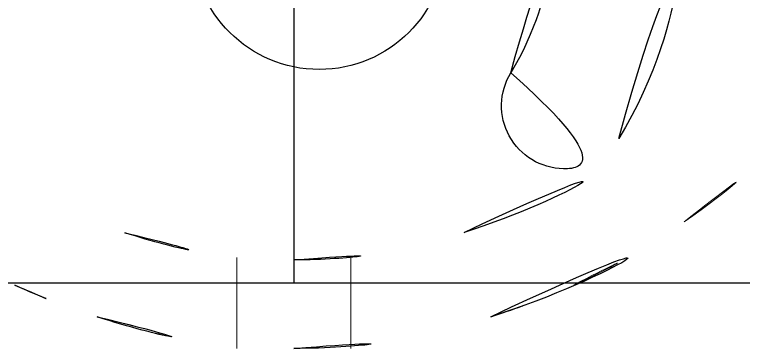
# Model space of a CAD drawing. Extents: x 16296677952 to 16296679688, y -37409618576 to -37409617304.
# Drawn here: x 16296678769 to 16296678797.78, y -37409618166.88 to -37409618153.68 of the extents above; entities that cross this region are included whole.
import ezdxf

# ---------------------------------------------------------------- set-up
doc = ezdxf.new("R2010")
doc.units = 0
doc.header["$LTSCALE"] = 10
doc.header["$MEASUREMENT"] = 0
doc.linetypes.add('HIDDEN2', pattern=[4.7625, 3.175, -1.5875])
doc.layers.get('0').update_dxf_attribs({"linetype": 'CONTINUOUS'})
doc.layers.add('Default', color=7, linetype='CONTINUOUS')

# ---------------------------------------------------------------- blocks, each defined once
blk = doc.blocks.new('3545')
at = {"lineweight": 5}
h = blk.add_hatch(dxfattribs=at)
h.set_pattern_fill('ANSI31', color=1, scale=0.25, style=0)
h.set_pattern_definition([(45, (1110.21885, 6812.0837), (-0.561266, 0.561266), [])])
h.paths.add_polyline_path([(1156.671, 4660.103, 0.022783), (1158.921, 4660.205), (1158.921, 4663.722, -0.026528), (1156.671, 4663.603, -0.026557), (1154.421, 4663.723), (1154.421, 4660.206, 0.022783)])
at = {"color": 1, "lineweight": 5}
for p, q in [((1154.421, 4663.703), (1154.421, 4660.103)), ((1158.921, 4663.703), (1158.921, 4660.103))]:
    blk.add_line(p, q, dxfattribs=at)
at = {"color": 1}
blk.add_circle((1157.671, 4676.133), 5, dxfattribs=at)
for centre, radius, start, end in [((1156.694, 4676.203), 15, 328.6677, 31.3323), ((1156.694, 4676.203), 10, 328.6677, 31.3323), ((1157.351, 4688.198), 24.641, 221.7807, 252.6432), ((1155.999, 4688.199), 24.641, 287.4595, 318.1917), ((1167.371, 4669.703), 2.5, 148.6677, 328.6677), ((1157.349, 4688.199), 28.141, 221.4738, 252.5271), ((1155.999, 4688.199), 28.141, 287.4595, 318.5128), ((1156.671, 4684.831), 21.228, 251.6834, 270), ((1156.675, 4684.849), 21.246, 269.9904, 288.4355), ((1156.671, 4684.831), 24.728, 251.6834, 270), ((1156.677, 4684.831), 24.728, 269.9866, 288.3032)]:
    blk.add_arc(centre, radius, start, end, dxfattribs=at)

msp = doc.modelspace()

# ---------------------------------------------------------------- linework, layer by layer
at = {"color": 0}
msp.add_line((16296678746.52887, -37409618164.277046), (16296678813.52887, -37409618164.277046), dxfattribs=at)
at = {"linetype": 'HIDDEN2', "lineweight": 5}
for start, end in [(304.8600733, 318.5127936), (294.5970395, 304.8440657)]:
    msp.add_arc((16296678779.35811, -37409618138.781227), 28.141281, start, end, dxfattribs=at)
at = {"linetype": 'ByBlock'}
for centre, radius, start, end in [((16296678780.70821, -37409618138.781387), 28.141281, 245.4418874, 252.5270635), ((16296678779.35811, -37409618138.781227), 28.141281, 287.4595591, 294.5571357), ((16296678780.029869, -37409618142.148972), 24.728084, 251.6834483, 270), ((16296678780.03566, -37409618142.148972), 24.728084, 269.9865582, 288.3031434)]:
    msp.add_arc(centre, radius, start, end, dxfattribs=at)
at = {"layer": 'Default'}
msp.add_line((16296678780.02887, -37409618137.277046), (16296678780.02887, -37409618164.277046), dxfattribs=at)

# ---------------------------------------------------------------- block references
msp.add_blockref('3545', (16296677623.35898, -37409622826.980171), dxfattribs=at)

doc.saveas('drawing.dxf')
